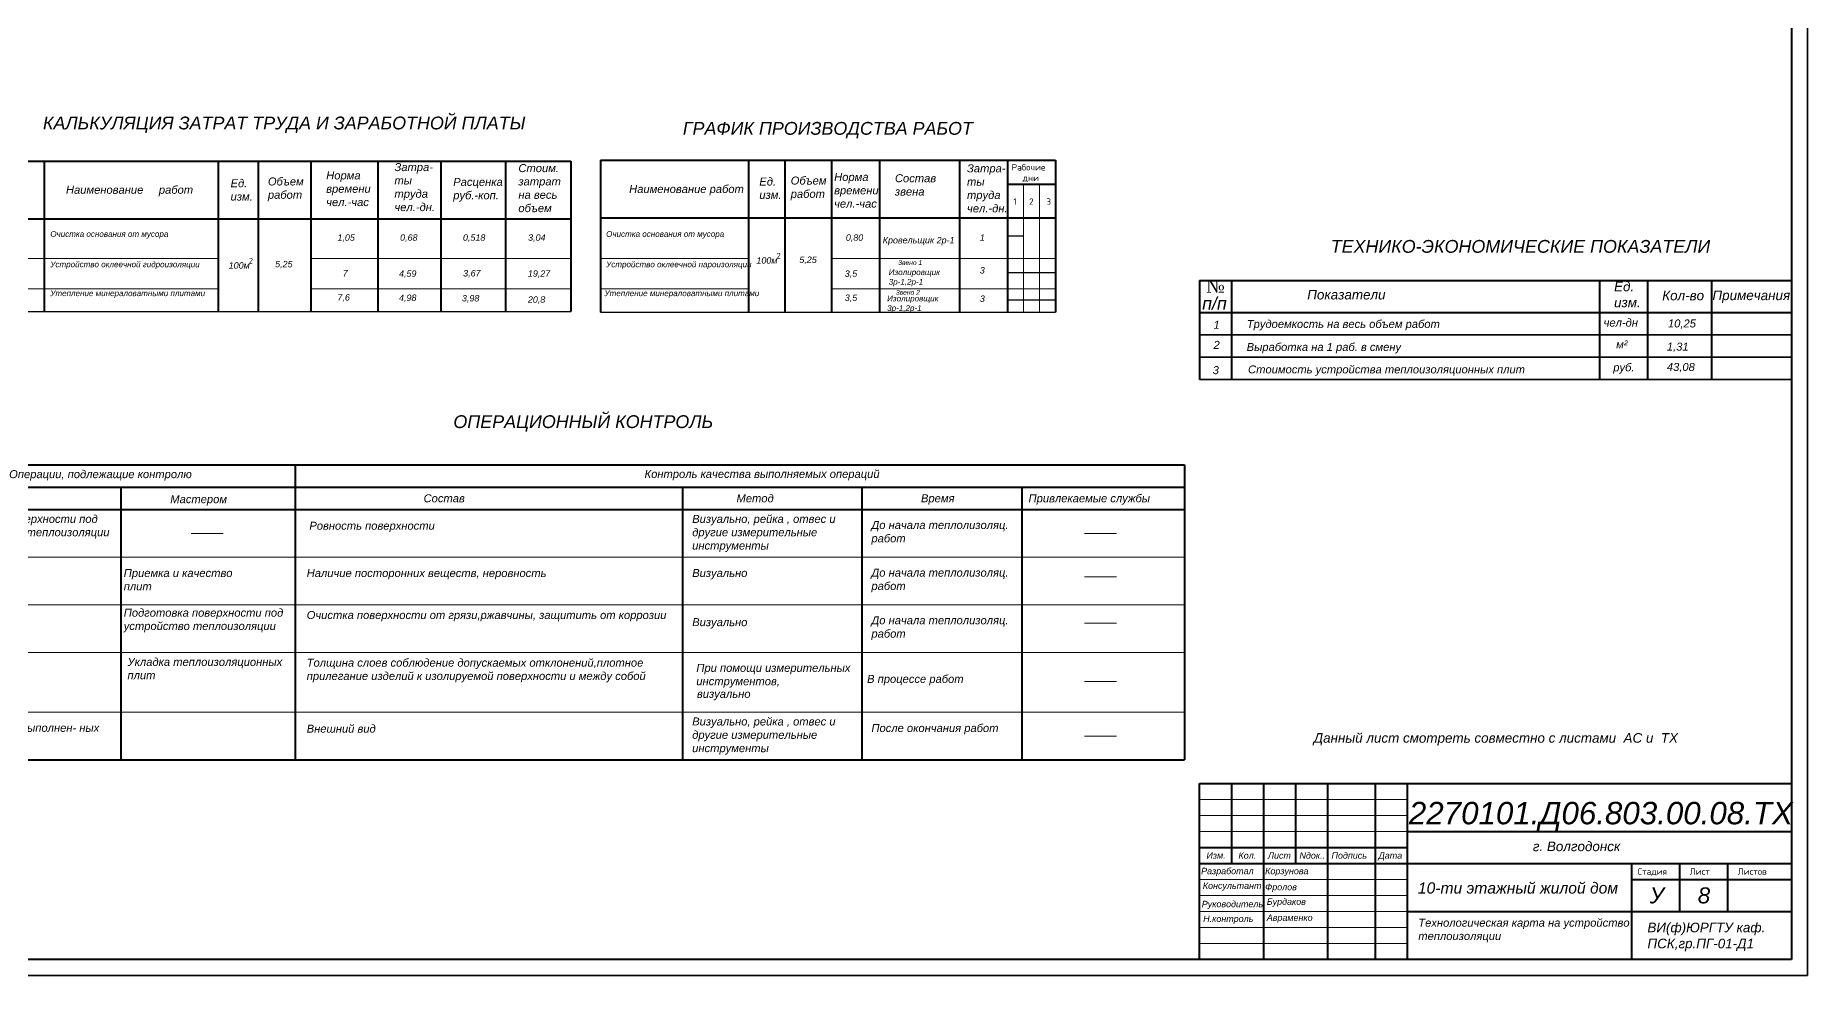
# Model space of a CAD drawing. Header units: millimetres. Extents: x 3254 to 5837, y -104 to 1724.
# Drawn here: x 5283 to 5837, y 501 to 795 of the extents above; entities that cross this region are included whole.
import ezdxf

# ---------------------------------------------------------------- set-up
doc = ezdxf.new("R2010")
doc.units = ezdxf.units.MM
for name, color, linetype, lineweight in [('Нормальная', 5, 'Continuous', 25), ('Основная', 7, 'Continuous', 40), ('Средняя', 94, 'Continuous', 30), ('Толстая', 6, 'Continuous', 35), ('Тонкая', 6, 'Continuous', 13)]:
    doc.layers.add(name, color=color, linetype=linetype, lineweight=lineweight)
doc.styles.get("Standard").update_dxf_attribs({"font": 'ARIALI.TTF'})

msp = doc.modelspace()

# ---------------------------------------------------------------- linework, layer by layer
at = {"layer": 'Основная', "color": 0}
for p, q in [((5831.709, 1089.754), (5831.709, 505.754)), ((5265.722, 755.258), (5450.27, 755.258)), ((5285.722, 755.258), (5285.722, 708.307)), ((5340.105, 755.258), (5340.105, 708.307)), ((5352.637, 755.258), (5352.637, 708.307)), ((5369.069, 755.258), (5369.069, 708.307)), ((5390.053, 755.258), (5390.053, 708.307)), ((5409.72, 755.258), (5409.72, 708.307)), ((5429.927, 755.258), (5429.927, 708.307)), ((5450.27, 755.258), (5450.27, 708.307)), ((5459.556, 755.53), (5601.722, 755.53)), ((5459.556, 755.53), (5459.556, 708.026)), ((5505.846, 755.53), (5505.846, 708.026)), ((5517.213, 755.53), (5517.213, 708.026)), ((5531.722, 755.53), (5531.722, 708.026)), ((5546.722, 755.53), (5546.722, 708.026)), ((5571.722, 755.53), (5571.722, 708.026)), ((5586.722, 755.53), (5586.722, 708.026)), ((5586.722, 748.03), (5601.722, 748.03)), ((5265.722, 737.223), (5450.27, 737.223)), ((5459.556, 737.495), (5601.722, 737.495)), ((5646.695, 718.002), (5831.695, 718.002)), ((5646.695, 718.002), (5646.695, 687.002)), ((5656.695, 718.002), (5656.695, 687.002)), ((5771.695, 718.002), (5771.695, 687.002)), ((5786.695, 718.002), (5786.695, 687.002)), ((5806.695, 718.002), (5806.695, 687.002)), ((5646.695, 708.002), (5831.695, 708.002)), ((5256.008, 660.378), (5642.008, 660.378)), ((5364.181, 660.378), (5364.181, 568.194)), ((5642.008, 660.378), (5642.008, 568.194)), ((5256.008, 653.378), (5642.008, 653.378)), ((5309.663, 653.378), (5309.663, 568.194)), ((5485.198, 653.378), (5485.198, 568.194)), ((5541.198, 653.378), (5541.198, 568.194)), ((5591.198, 653.378), (5591.198, 568.194)), ((5256.008, 646.378), (5642.008, 646.378)), ((5256.008, 568.194), (5642.008, 568.194)), ((5646.709, 505.754), (5646.709, 560.754)), ((5646.709, 560.754), (5831.709, 560.754)), ((5656.709, 560.754), (5656.709, 535.754)), ((5666.709, 560.754), (5666.709, 505.754)), ((5676.709, 560.754), (5676.709, 535.754)), ((5686.709, 560.754), (5686.709, 505.754)), ((5701.709, 505.754), (5701.709, 560.754)), ((5711.709, 505.754), (5711.709, 560.754)), ((5711.709, 545.754), (5831.709, 545.754)), ((5646.709, 540.754), (5711.709, 540.754)), ((5646.709, 535.754), (5831.709, 535.754)), ((5781.709, 535.754), (5781.709, 505.754)), ((5796.709, 535.754), (5796.709, 520.754)), ((5811.709, 535.754), (5811.709, 520.754)), ((5781.709, 530.754), (5831.709, 530.754)), ((5711.709, 520.754), (5831.709, 520.754)), ((5831.709, 505.754), (5015.709, 505.754))]:
    msp.add_line(p, q, dxfattribs=at)
at = {"layer": 'Толстая', "color": 0}
for p, q in [((5836.709, 1094.754), (5836.709, 500.754)), ((5646.695, 701.002), (5831.695, 701.002)), ((5646.695, 694.002), (5831.705, 694.002)), ((5646.695, 687.002), (5831.705, 687.002)), ((5836.709, 500.754), (4995.709, 500.754))]:
    msp.add_line(p, q, dxfattribs=at)
at = {"layer": 'Толстая', "color": 0, "lineweight": -2}
msp.add_line((5646.695, 694.002), (5831.695, 694.002), dxfattribs=at)
at = {"layer": 'Тонкая', "color": 0, "lineweight": 40}
msp.add_line((5601.722, 755.53), (5601.722, 708.026), dxfattribs=at)
at = {"layer": 'Тонкая', "color": 0}
for p, q in [((5591.722, 748.03), (5591.722, 708.026)), ((5596.722, 748.03), (5596.722, 708.026)), ((5265.722, 724.824), (5340.105, 724.824)), ((5369.069, 724.824), (5450.27, 724.824)), ((5459.556, 724.824), (5505.846, 724.824)), ((5531.722, 724.824), (5601.722, 724.824)), ((5265.722, 715.38), (5340.105, 715.38)), ((5369.069, 715.38), (5450.27, 715.38)), ((5459.556, 715.38), (5505.846, 715.38)), ((5531.722, 715.38), (5601.722, 715.38)), ((5331.684, 638.945), (5341.684, 638.945)), ((5610.828, 638.945), (5620.828, 638.945)), ((5256.008, 631.492), (5642.008, 631.492)), ((5610.828, 625.361), (5620.828, 625.361)), ((5256.008, 616.605), (5642.008, 616.605)), ((5610.828, 610.872), (5620.828, 610.872)), ((5256.008, 601.719), (5642.008, 601.719)), ((5610.828, 592.674), (5620.828, 592.674)), ((5256.008, 583.081), (5642.008, 583.081)), ((5610.828, 575.613), (5620.828, 575.613)), ((5646.709, 555.754), (5711.709, 555.754)), ((5646.709, 550.754), (5711.709, 550.754)), ((5646.709, 545.754), (5711.709, 545.754)), ((5646.709, 530.754), (5711.709, 530.754)), ((5646.709, 525.754), (5711.709, 525.754)), ((5646.709, 520.754), (5711.709, 520.754)), ((5646.709, 515.754), (5711.709, 515.754)), ((5646.709, 510.754), (5711.709, 510.754))]:
    msp.add_line(p, q, dxfattribs=at)
at = {"layer": 'Тонкая', "color": 0, "lineweight": 30}
for p, q in [((5586.722, 731.918), (5591.722, 731.918)), ((5586.722, 720.419), (5601.722, 720.419)), ((5586.722, 711.922), (5601.722, 711.922)), ((5265.722, 708.307), (5450.27, 708.307)), ((5459.556, 708.026), (5601.722, 708.026))]:
    msp.add_line(p, q, dxfattribs=at)

# ---------------------------------------------------------------- texts
at = {"layer": 'Нормальная', "color": 0, "attachment_point": 1}
for s, insert, char_height, width in [('{\\fArial|b0|i1|c204|p34;Примечания}', (5806.99, 714.827), 3, 62.9641), ('{\\fArial|b0|i1|c204|p34;чел-дн}', (5772.994, 706.056), 2.5, 11.00025), ('{\\fArial|b0|i1|c204|p34;10,25}', (5793.09, 705.792), 2.5, 16.10328), ('{\\fArial|b0|i1|c204|p34;1,31}', (5792.744, 698.541), 2.5, 16.10328), ('{\\fArial|b0|i1|c204|p34;43,08}', (5792.744, 692.191), 2.5, 16.10328), ('{\\fArial|b0|i1|c204|p34;Разработал}', (5647.23, 534.425), 2, 20.82963), ('{\\fArial|b0|i1|c204|p34;Корзунова}', (5667.23, 534.425), 2, 20.82963), ('{\\fArial|b0|i1|c204|p34;Консультант}', (5647.761, 529.857), 2, 18.63146), ('{\\fArial|b0|i1|c204|p34;Фролов}', (5667.23, 529.425), 2, 20.82963), ('{\\fArial|b0|i1|c204|p34;Руководитель}', (5647.442, 524.114), 2, 18.63146), ('{\\fArial|b0|i1|c204|p34;Бурдаков}', (5667.761, 524.857), 2, 18.63146), ('{\\fArial|b0|i1|c204|p34;Н.контроль}', (5647.879, 519.497), 2, 19.49803), ('{\\fArial|b0|i1|c204|p34;Авраменко}', (5667.761, 519.857), 2, 18.63146)]:
    msp.add_mtext(s, dxfattribs=dict(at, insert=insert, char_height=char_height, width=width))
at = {"layer": 'Средняя', "color": 0, "char_height": 4, "attachment_point": 1}
for s, insert, width in [('{\\fArial|b0|i1|c204|p34;КАЛЬКУЛЯЦИЯ ЗАТРАТ ТРУДА И ЗАРАБОТНОЙ ПЛАТЫ} ', (5285.365, 769.184), 184.33961), ('{\\fArial|b0|i1|c204|p34;ГРАФИК ПРОИЗВОДСТВА РАБОТ }', (5485.295, 767.505), 192.40337), ('{\\fArial|b0|i1|c204|p34;ТЕХНИКО-ЭКОНОМИЧЕСКИЕ ПОКАЗАТЕЛИ}', (5687.726, 730.624), 189.19924), ('{\\fArial|b0|i1|c204|p34;ОПЕРАЦИОННЫЙ КОНТРОЛЬ }', (5413.612, 675.848), 189.46537)]:
    msp.add_mtext(s, dxfattribs=dict(at, insert=insert, width=width))
at = {"layer": 'Толстая', "color": 0, "attachment_point": 1}
for s, insert, char_height, width in [('{\\fArial|b0|i1|c204|p34;Затра-\\Pты труда чел.-дн.}', (5395.191, 754.651), 2.5, 15.89414), ('{\\fArial|b0|i1|c204|p34;Стоим. затрат на весь объем}', (5433.921, 754.334), 2.5, 16.68248), ('{\\fArial|b0|i1|c204|p34;Затра-\\Pты труда чел.-дн.}', (5574.084, 754.257), 2.5, 15.89414), ('{\\fArial|b0|i1|c204|p34;Наименование     работ}', (5292.557, 747.565), 2.5, 62.57341), ('{\\fArial|b0|i1|c204|p34;Ед.\\Pизм.}', (5344, 749.609), 2.5, 9.01142), ('{\\fArial|b0|i1|c204|p34;Объем\\Pработ}', (5355.652, 750.167), 2.5, 16.13135), ('{\\fArial|b0|i1|c204|p34;Норма времени чел.-час}', (5373.87, 752.044), 2.5, 17.31747), ('{\\fArial|b0|i1|c204|p34;Расценка\\Pруб.-коп.}', (5413.563, 750.009), 2.5, 16.6058), ('{\\fArial|b0|i1|c204|p34;Наименование работ}', (5468.524, 747.808), 2.5, 60.34263), ('{\\fArial|b0|i1|c204|p34;Ед.\\Pизм.}', (5509.2, 750.143), 2.5, 9.01142), ('{\\fArial|b0|i1|c204|p34;Объем\\Pработ}', (5519.003, 750.446), 2.5, 16.13135), ('{\\fArial|b0|i1|c204|p34;Норма времени чел.-час}', (5532.573, 751.561), 2.5, 17.31747), ('{\\fArial|b0|i1|c204|p34;Состав звена}', (5551.566, 751.174), 2.5, 17.31747), ('{\\fArial|b0|i1|c204|p34;Показатели}', (5680.383, 715.042), 3, 62.9641), ('{\\fArial|b0|i1|c204|p34;Ед.\\Pизм.}', (5776.261, 717.594), 3, 8.11476), ('{\\fArial|b0|i1|c204|p34;Кол-во}', (5791.302, 714.777), 3, 62.9641), ('{\\fArial|b0|i1|c204|p34;Трудоемкость на весь объем работ}', (5661.509, 705.625), 2.5, 116.54915), ('{\\fArial|b0|i1|c204|p34;Выработка на 1 раб. в смену}', (5661.468, 698.434), 2.5002, 116.54915), ('{\\fArial|b0|i1|c204|p34;Стоимость устройства теплоизоляционных плит}', (5661.906, 691.43), 2.5002, 116.54915)]:
    msp.add_mtext(s, dxfattribs=dict(at, insert=insert, char_height=char_height, width=width))
at = {"layer": 'Толстая', "color": 0, "char_height": 4, "attachment_point": 1}
for s, insert in [('{\\fTimes New Roman|b0|i0|c204|p18;№}', (5648.842, 718.149)), ('{\\fArial|b0|i1|c204|p34;п/п}', (5647.559, 712.803))]:
    msp.add_mtext(s, dxfattribs=dict(at, insert=insert))
at = {"layer": 'Тонкая', "color": 0, "attachment_point": 1}
for s, insert, char_height, width in [('{\\Ftxt.shx|c204;Рабочие \\P  дни}', (5588.032, 754.33), 2, 24.536), ('{\\Ftxt.shx|c204;1}', (5588.549, 743.611), 2, 11.00911), ('{\\Ftxt.shx|c204;2}', (5593.486, 743.611), 2, 11.00911), ('{\\Ftxt.shx|c204;3}', (5598.891, 743.611), 2, 11.00911), ('{\\fArial|b0|i1|c204|p34;Очистка основания от мусора}', (5287.665, 733.393), 1.8, 45.63745), ('{\\fArial|b0|i1|c204|p34;1,05}', (5377.383, 732.376), 2, 11.00911), ('{\\fArial|b0|i1|c204|p34;0,68}', (5396.962, 732.376), 2, 11.00911), ('{\\fArial|b0|i1|c204|p34;0,518}', (5416.608, 732.376), 2, 11.00911), ('{\\fArial|b0|i1|c204|p34;3,04}', (5436.962, 732.376), 2, 11.00911), ('{\\fArial|b0|i1|c204|p34;Очистка основания от мусора}', (5461.335, 733.393), 1.8, 45.63745), ('{\\fArial|b0|i1|c204|p34;0,80}', (5536.23, 732.376), 2, 11.00911), ('{\\fArial|b0|i1|c204|p34;Кровельщик 2р-1}', (5547.756, 731.555), 2, 28.25262), ('{\\fArial|b0|i1|c204|p34;1}', (5578.1, 732.376), 2, 11.00911), ('{\\Ftxt.shx|c204;2}', (5514.593, 726.609), 1.8, 11.00911), ('{\\fArial|b0|i1|c204|p34;5,25}', (5521.701, 725.449), 2, 11.00911), ('{\\fArial|b0|i1|c204|p34;Устройство оклеечной гидроизоляции}', (5287.665, 723.898), 1.8, 45.63745), ('{\\fArial|b0|i1|c204|p34;100м}', (5343.404, 723.675), 2, 11.00911), ('{\\Ftxt.shx|c204;2}', (5349.712, 725.047), 1.8, 11.00911), ('{\\fArial|b0|i1|c204|p34;5,25}', (5357.915, 724.085), 2, 11.00911), ('{\\fArial|b0|i1|c204|p34;7}', (5379.034, 721.205), 2, 11.00911), ('{\\fArial|b0|i1|c204|p34;4,59}', (5396.63, 721.117), 2, 11.00911), ('{\\fArial|b0|i1|c204|p34;3,67}', (5416.662, 721.223), 2, 11.00911), ('{\\fArial|b0|i1|c204|p34;19,27}', (5436.884, 721.137), 2, 11.00911), ('{\\fArial|b0|i1|c204|p34;Устройство оклеечной пароизоляции}', (5461.335, 723.898), 1.8, 45.63745), ('{\\fArial|b0|i1|c204|p34;100м}', (5508.285, 725.237), 2, 11.00911), ('{\\fArial|b0|i1|c204|p34;3,5}', (5535.898, 721.117), 2, 11.00911), ('{\\fArial|b0|i1|c204|p34;Изолировщик \\P3р-1,2р-1}', (5549.623, 721.45), 1.8, 28.25262), ('{\\fArial|b0|i1|c204|p34;3вено 1}', (5552.602, 724.301), 1.5, 14.5344), ('{\\fArial|b0|i1|c204|p34;3}', (5578.1, 722.153), 2, 11.00911), ('{\\fArial|b0|i1|c204|p34;Утепление минераловатными плитами}', (5287.665, 714.877), 1.8, 45.63745), ('{\\fArial|b0|i1|c204|p34;Утепление минераловатными плитами}', (5460.814, 714.877), 1.8, 45.63745), ('{\\fArial|b0|i1|c204|p34;3вено 2}', (5551.871, 714.998), 1.5, 14.5344), ('{\\fArial|b0|i1|c204|p34;7,6}', (5377.383, 713.69), 2, 11.00911), ('{\\fArial|b0|i1|c204|p34;4,98}', (5396.63, 713.577), 2, 11.00911), ('{\\fArial|b0|i1|c204|p34;3,98}', (5416.286, 713.424), 2, 11.00911), ('{\\fArial|b0|i1|c204|p34;20,8}', (5436.884, 713.009), 2, 11.00911), ('{\\fArial|b0|i1|c204|p34;3,5}', (5535.898, 713.577), 2, 11.00911), ('{\\fArial|b0|i1|c204|p34;Изолировщик \\P3р-1,2р-1}', (5549.136, 713.246), 1.8, 28.25262), ('{\\fArial|b0|i1|c204|p34;3}', (5578.1, 713.276), 2, 11.00911), ('1', (5651.104, 705.368), 2.5, 4.04868), ('{\\fArial|b0|i1|c204|p34;2}', (5651.104, 699.087), 2.5, 4.04868), ('{\\fArial|b0|i1|c204|p34;\\H1x;м²\\fArial|b0|i1|c0|p34;}', (5776.901, 699.22), 2.5, 12.3274), ('{\\fArial|b0|i1|c204|p34;руб.}', (5776.002, 692.059), 2.5, 12.3274), ('{\\fArial|b0|i1|c204|p34;3}', (5650.843, 691.204), 2.5, 4.04868), ('{\\fArial|b0|i1|c204|p34;Контроль качества выполняемых операций}', (5473.338, 658.762), 2.5, 90.91234), ('{\\fArial|b0|i1|c204|p34;Операции, подлежащие контролю}', (5274.807, 658.697), 2.5, 105.5339), ('{\\fArial|b0|i1|c204|p34;Мастером}', (5325.154, 650.874), 2.5, 35.95294), ('{\\fArial|b0|i1|c204|p34;Состав}', (5404.297, 651.152), 2.5, 45.96087), ('{\\fArial|b0|i1|c204|p34;Метод}', (5502.068, 651.152), 2.5, 45.96087), ('{\\fArial|b0|i1|c204|p34;Время}', (5559.706, 651.152), 2.5, 45.96087), ('{\\fArial|b0|i1|c204|p34;Привлекаемые службы}', (5593.315, 651.152), 2.5, 48.19014), ('{\\fArial|b0|i1|c204|p34;Приемка поверхности под устройство теплоизоляции}', (5258.642, 644.705), 2.5, 55.55556), ('{\\fArial|b0|i1|c204|p34;Ровность поверхности}', (5368.606, 642.582), 2.5, 116.08945), ('{\\fArial|b0|i1|c204|p34;Визуально, рейка , отвес и другие измерительные инструменты}', (5488.223, 644.705), 2.5, 51.82679), ('{\\fArial|b0|i1|c204|p34;До начала теплолизоляц. работ}', (5544.223, 642.806), 2.5, 45.94015), ('{\\fArial|b0|i1|c204|p34;Приемка и качество\\Pплит}', (5310.617, 627.804), 2.5, 60.69669), ('{\\fArial|b0|i1|c204|p34;Наличие посторонних веществ, неровность}', (5367.786, 627.789), 2.5, 135.60075), ('{\\fArial|b0|i1|c204|p34;Визуально}', (5488.223, 627.804), 2.5, 51.82679), ('{\\fArial|b0|i1|c204|p34;До начала теплолизоляц. работ}', (5544.223, 627.919), 2.5, 45.94015), ('{\\fArial|b0|i1|c204|p34;Подготовка поверхности под устройство теплоизоляции}', (5310.62, 615.406), 2.5, 55.55556), ('{\\fArial|b0|i1|c204|p34;Очистка поверхности от грязи,ржавчины, защитить от коррозии}', (5367.786, 614.676), 2.5, 117.04774), ('{\\fArial|b0|i1|c204|p34;Визуально}', (5488.223, 612.446), 2.5, 51.82679), ('{\\fArial|b0|i1|c204|p34;До начала теплолизоляц. работ}', (5544.223, 613.033), 2.5, 45.94015), ('{\\fArial|b0|i1|c204|p34;Укладка теплоизоляционных плит}', (5311.784, 600.018), 2.5, 51.74644), ('{\\fArial|b0|i1|c204|p34;Толщина слоев соблюдение допускаемых отклонений,плотное прилегание изделий к изолируемой поверхности и между собой}', (5367.786, 599.789), 2.5, 117.04774), ('{\\fArial|b0|i1|c204|p34;При помощи измерительных инструментов,}', (5489.518, 598.151), 2.5, 51.82679), ('{\\fArial|b0|i1|c204|p34;В процессе работ}', (5542.868, 594.702), 2.5, 45.94015), ('{\\fArial|b0|i1|c204|p34;визуально}', (5489.713, 590.036), 2.5, 51.82679), ('{\\fArial|b0|i1|c204|p34;Визуально, рейка , отвес и другие измерительные инструменты}', (5488.223, 581.407), 2.5, 51.82679), ('Приемка выполнен- ных работ', (5263.277, 579.422), 2.5, 43.86997), ('{\\fArial|b0|i1|c204|p34;Внешний вид}', (5367.786, 579.166), 2.5, 117.04774), ('{\\fArial|b0|i1|c204|p34;После окончания работ}', (5544.223, 579.361), 2.5, 45.94015), ('^I{\\fArial|b0|i1|c204|p34;Данный лист смотреть совместно с листами  АС и  ТХ}  ', (5670.397, 576.52), 3, 182.72896), ('{\\fArial|b0|i1|c204|p34;\\H1.4x;2270101.Д06.803.00.08.ТХ}', (5712.153, 555.028), 5, 97.77083), ('{\\fArial|b0|i1|c204|p34;г. Волгодонск}', (5750.883, 542.629), 3, 67.56684), ('{\\fArial|b0|i1|c204|p34;Изм.}', (5648.903, 539.266), 2, 8.81373), ('{\\fArial|b0|i1|c204|p34;Кол.}', (5658.903, 539.266), 2, 8.81373), ('{\\fArial|b0|i1|c204|p34;Лист}', (5668.091, 539.266), 2, 12.44697), ('N{\\fArial|b0|i1|c204|p34;док..}', (5677.969, 539.266), 2, 11.96491), ('{\\fArial|b0|i1|c204|p34;Подпись}', (5687.969, 539.266), 2, 14.12023), ('{\\fArial|b0|i1|c204|p34;Дата}', (5702.657, 539.266), 2, 8.81373), ('{\\Ftxt.shx|c204;Стадия}', (5783.584, 534.266), 2, 12.44697), ('{\\Ftxt.shx|c204;Лист}', (5799.875, 534.266), 2, 12.44697), ('{\\Ftxt.shx|c204;Листов}', (5814.875, 534.266), 2, 12.44697), ('{\\fArial|b0|i1|c204|p34;\\H1.4x;10-ти этажный жилой дом}', (5714.96, 529.875), 2.5, 67.57529), ('{\\fArial|b0|i1|c204|p34;У}', (5787.407, 528.309), 5, 5.62141), ('{\\fArial|b0|i1|c204|p34;8}', (5802.407, 528.309), 5, 5.62141), ('{\\fArial|b0|i1|c204|p34;Технологическая карта на устройство теплоизоляции}', (5715.087, 518.527), 2.5, 68.92424), ('{\\fArial|b0|i1|c204|p34;ВИ(ф)ЮРГТУ каф. ПСК,гр.ПГ-01-Д1}', (5786.681, 517.278), 3, 47.65821)]:
    msp.add_mtext(s, dxfattribs=dict(at, insert=insert, char_height=char_height, width=width))

doc.saveas('drawing.dxf')
